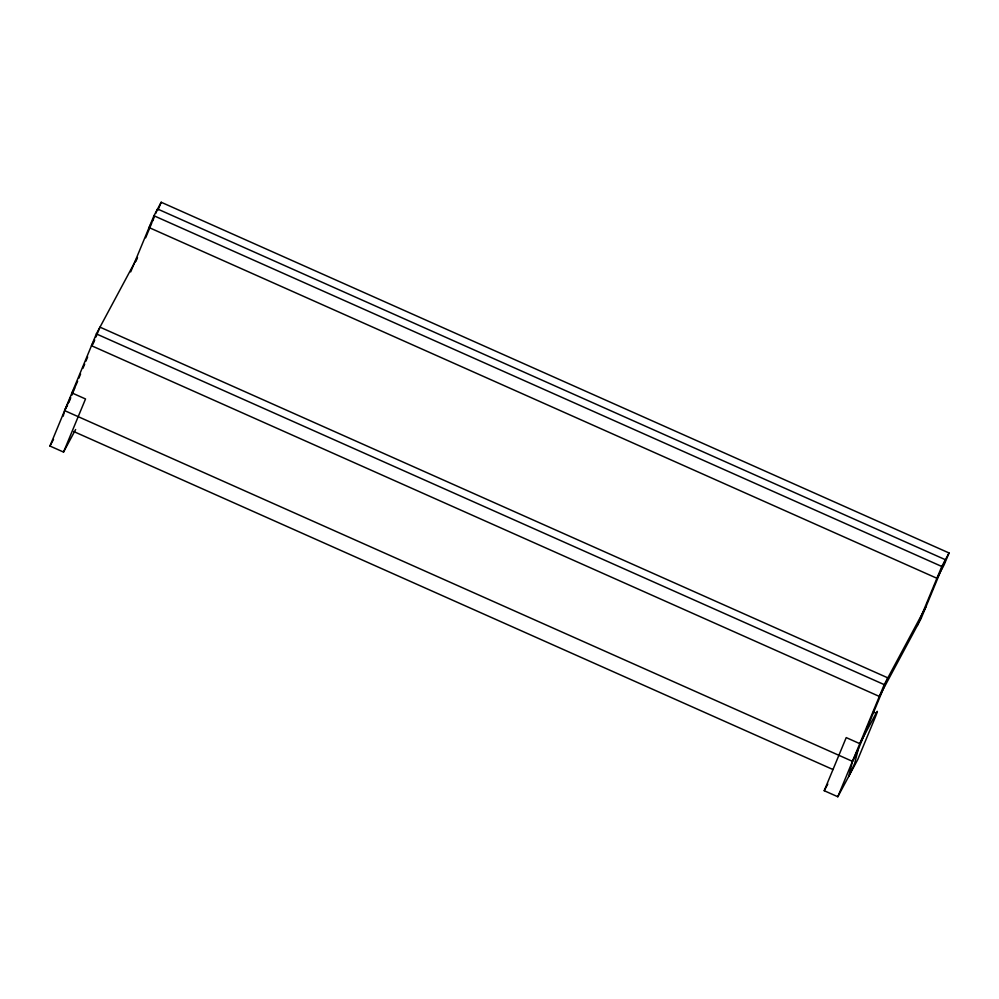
<?xml version="1.0" encoding="UTF-8"?>
<svg xmlns="http://www.w3.org/2000/svg" width="999" height="999" viewBox="0 0 999 999"><rect width="100%" height="100%" fill="white"/><g stroke="black" fill="none" stroke-linecap="round" stroke-linejoin="round"><path stroke-width="1.5" d="M63.224 416.133L64.261 412M75.624 429.52L63.536 452.072L49.95 446.029L96.366 333.903L136.563 258.941M68.819 402.447L70.579 398.176M71.766 395.342L74.7 388.236M75.874 385.389L77.647 381.131M78.821 378.284L80.582 374.026M82.929 368.344L84.703 364.086M85.877 361.238L87.637 356.98M92.932 344.193L94.693 339.935M95.879 337.088L99.987 327.148L887.849 677.871L856.093 754.595L852.472 761.35L848.663 776.523L854.682 763.398L858.478 748.226L852.472 761.35L64.61 410.614L70.629 397.49M130.707 271.89L153.946 215.759L161.189 202.248L949.05 552.971L944.167 564.772L936.925 578.284L149.063 227.56L153.409 219.455M135.852 261.451L137.487 257.517M145.654 237.787L151.611 223.389M152.797 220.517L154.595 216.196M155.782 213.311L157.567 209.003L945.429 559.727L921.003 618.743L879.345 696.428L91.483 345.704L94.405 340.247M157.929 210.115L161.189 202.248M63.536 452.072L85.527 398.963L71.94 392.919L75.487 386.301M876.098 713.249A14.885 0.649 -66 0 1 874.837 718.293L857.729 759.602L837.811 796.752L824.225 790.709L846.215 737.599L859.789 743.643L876.098 713.249L873.376 712.037M837.811 796.752L884.227 684.627L925.886 606.942M917.369 625.499L941.807 566.483L949.05 552.971M64.61 410.614L67.507 405.219M49.95 446.029L53.509 439.398M824.225 790.709L827.784 784.078M153.946 215.759L941.807 566.483M96.366 333.903L884.227 684.627M73.639 431.493L832.991 769.542"/></g></svg>
